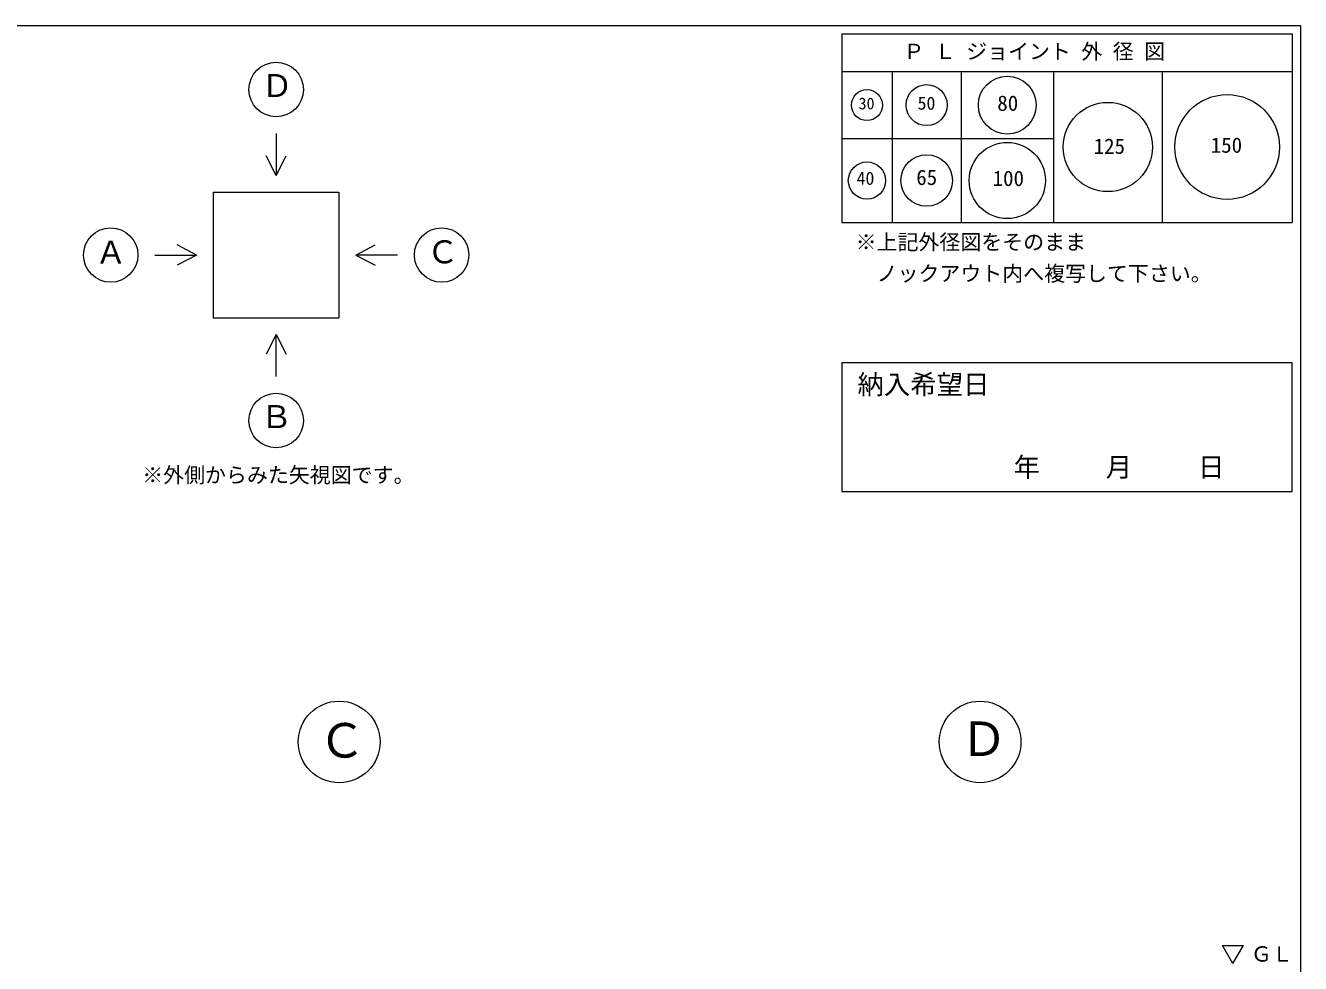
# Model space of a CAD drawing. Units: millimetres, scale not verified. Extents: x -4890 to 18494, y -2318 to 2318.
# Drawn here: x 1846 to 4890, y 79 to 2318 of the extents above; entities that cross this region are included whole.
import ezdxf
from ezdxf.enums import TextEntityAlignment as Align

# ---------------------------------------------------------------- set-up
doc = ezdxf.new("R2010")
doc.units = ezdxf.units.MM
doc.header["$LTSCALE"] = 10
for name, color, linetype, lineweight in [('0-2_waku', 7, 'Continuous', 18), ('0-3_gaikei', 7, 'Continuous', 18), ('0-8_hole', 7, 'Continuous', 18), ('0-E_文字１', 7, 'Continuous', 18)]:
    doc.layers.add(name, color=color, linetype=linetype, lineweight=lineweight)
doc.styles.add('ＭＳ ゴシック', font='')
doc.styles.get('ＭＳ ゴシック').set_extended_font_data('MS Gothic')

msp = doc.modelspace()

# ---------------------------------------------------------------- linework, layer by layer
at = {"layer": '0-2_waku'}
for p, q in [((-1230, 2318.16), (4890, 2318.16)), ((4890, 2318.16), (4890, -1956.84)), ((3795, 2298.16), (3795, 1848.16)), ((3795, 2298.16), (4870, 2298.16)), ((3795, 2298.16), (4870, 2298.16)), ((3795, 2298.16), (4870, 2298.16)), ((3795, 2298.16), (3795, 1848.16)), ((3795, 2298.16), (4870, 2298.16)), ((3795, 2298.16), (4870, 2298.16)), ((3795, 2298.16), (4870, 2298.16)), ((4870, 2298.16), (4870, 1848.16)), ((4870, 2298.16), (4870, 1848.16)), ((3795, 2208.16), (4870, 2208.16)), ((3915, 2208.16), (3915, 1848.16)), ((4080, 2208.16), (4080, 1848.16)), ((4300, 2208.16), (4300, 1848.16)), ((4560, 2208.16), (4560, 1848.16)), ((3795, 2048.16), (4300, 2048.16)), ((3795, 1848.16), (4870, 1848.16)), ((3795, 1848.16), (4870, 1848.16))]:
    msp.add_line(p, q, dxfattribs=at)
at = {"layer": '0-3_gaikei'}
for p, q in [((2444.61, 2060.38), (2444.61, 1960.38)), ((2444.61, 1960.38), (2420.48, 2006.76)), ((2444.61, 1960.38), (2468.74, 2006.76)), ((2294.61, 1920.38), (2594.61, 1920.38)), ((2294.61, 1920.38), (2294.61, 1620.38)), ((2594.61, 1920.38), (2594.61, 1620.38)), ((2154.61, 1770.38), (2254.61, 1770.38)), ((2254.61, 1770.38), (2208.23, 1794.51)), ((2254.61, 1770.38), (2208.23, 1746.26)), ((2634.61, 1770.38), (2680.99, 1794.51)), ((2294.61, 1620.38), (2594.61, 1620.38)), ((2444.61, 1580.38), (2420.48, 1534.01)), ((2444.61, 1580.38), (2468.74, 1534.01)), ((2444.61, 1480.38), (2444.61, 1580.38))]:
    msp.add_line(p, q, dxfattribs=at)
msp.add_lwpolyline([(2734.61, 1770.38), (2634.61, 1770.38), (2680.99, 1746.26)], dxfattribs=at)
for centre, radius in [((2444.61, 2165.38), 65), ((2049.61, 1770.38), 65), ((2839.61, 1770.38), 65), ((2444.61, 1375.38), 65), ((2595, 608.16), 97.5), ((4125, 608.16), 97.5)]:
    msp.add_circle(centre, radius, dxfattribs=at)
at = {"layer": '0-8_hole', "lineweight": 5}
msp.add_lwpolyline([(3795, 1512.87), (3795, 1206.16), (4870, 1206.16), (4870, 1512.87)], close=True, dxfattribs=at)
msp.add_lwpolyline([(3795, 1512.87), (3795, 1206.16), (4870, 1206.16), (4870, 1512.87)], close=True, dxfattribs=at)
at = {"layer": '0-8_hole'}
for centre, radius in [((4190, 2128.16), 69), ((3855, 2128.16), 37), ((3997.5, 2128.16), 49), ((4430, 2028.16), 106.5), ((4715, 2028.16), 125), ((3997.5, 1948.16), 61.5), ((4190, 1948.16), 91), ((3855, 1948.16), 44.5)]:
    msp.add_circle(centre, radius, dxfattribs=at)
at = {"layer": '0-E_文字１'}
for p, q in [((4728.74, 79.76), (4703.54, 122.7)), ((4703.54, 122.7), (4753.94, 122.7)), ((4728.74, 79.76), (4753.94, 122.7))]:
    msp.add_line(p, q, dxfattribs=at)

# ---------------------------------------------------------------- texts
at = {"layer": '0-8_hole', "style": 'ＭＳ ゴシック'}
for s, height, p in [('30', 28.04, (3834.95, 2109.63)), ('50', 31.16, (3975.91, 2107.82)), ('80', 36.66, (4166.18, 2103.48)), ('125', 36.66, (4396.28, 2000.74)), ('150', 36.66, (4675.82, 2003.39)), ('40', 31.16, (3830.28, 1928.57)), ('65', 36.66, (3972.72, 1926.44)), ('100', 36.66, (4155.06, 1923.98)), ('納入希望日', 46.19, (3832.36, 1424.61))]:
    msp.add_text(s, height=height, dxfattribs=at).set_placement(p, align=Align.BOTTOM_LEFT)
at = {"layer": '0-E_文字１', "style": 'ＭＳ ゴシック'}
for s, height, p in [('Ｐ Ｌ ジョイント 外 径 図', 36.66, (3941.92, 2226.98)), ('Ｄ', 54.99, (2409.37, 2130.84)), ('Ａ', 54.99, (2012.55, 1733.15)), ('Ｃ', 54.99, (2804.46, 1734.01)), ('※上記外径図をそのまま', 36.66, (3827.95, 1771.97)), ('\u3000ノックアウト内へ複写して下さい。', 36.66, (3827.95, 1696.97)), ('Ｂ', 54.99, (2407.64, 1340.66)), ('\u3000\u3000\u3000年     月     日\u3000\u3000', 46.19, (4016.11, 1227.35)), ('※外側からみた矢視図です。', 36.66, (2124.81, 1216.02)), ('Ｃ', 82.48, (2545.03, 546.07)), ('Ｄ', 82.48, (4077.83, 549.79)), ('ＧＬ', 36.66, (4771.54, 72.97))]:
    msp.add_text(s, height=height, dxfattribs=at).set_placement(p, align=Align.BOTTOM_LEFT)

doc.saveas('drawing.dxf')
